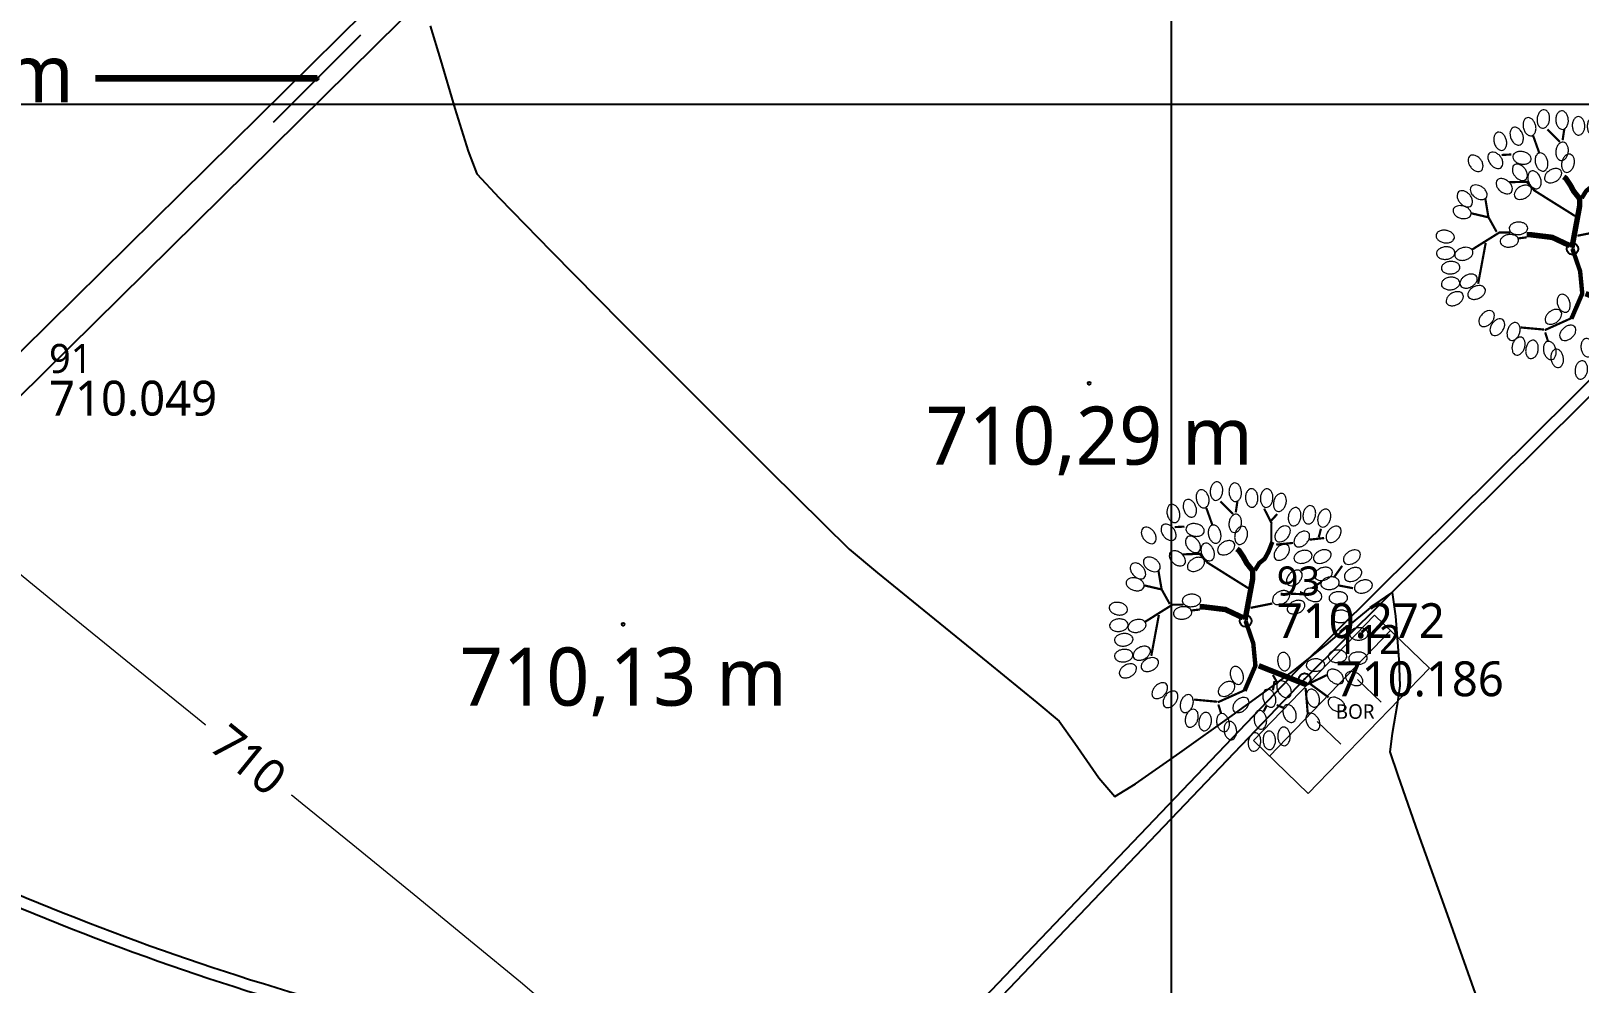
# Model space of a CAD drawing. Header units: metres. Extents: x 429510 to 429857, y 4467140 to 4467333.
# Drawn here: x 429618.23 to 429634.21, y 4467200.93 to 4467210.76 of the extents above; entities that cross this region are included whole.
import ezdxf

# ---------------------------------------------------------------- set-up
doc = ezdxf.new("R2010")
doc.units = ezdxf.units.M
doc.header["$LTSCALE"] = 4
doc.header["$PDMODE"] = 32
doc.header["$PDSIZE"] = 0.12
for name, color, linetype in [('C-ETIQ', 7, 'Continuous'), ('C-MARC', 7, 'Continuous'), ('C-PUNTOS', 7, 'Continuous'), ('C-SUPE-ETIQ_Curvas', 42, 'Continuous'), ('C-SUPE-ETIQ_Puntos', 92, 'Continuous'), ('Cuadricula Coordenadas', 5, 'Continuous')]:
    doc.layers.add(name, color=color, linetype=linetype)
doc.layers.add('C-SUPE_CurvasMaestras', color=7, linetype='Continuous', lineweight=18, true_color=0x574100)
doc.layers.add('TRIAL-MURO HORMIGÓN', color=252, linetype='Continuous', lineweight=13, true_color=0x696969)
doc.layers.add('C-SUPE_CurvasNivel', color=7, linetype='Continuous', true_color=0xb38600)
doc.layers.add('TB-ARBOL', color=7, linetype='Continuous', true_color=0x03a003)
doc.layers.add('TB-32BANCO-MADERA-P', color=254, linetype='Continuous', lineweight=0)
doc.layers.add('TRIAL-ACERA', color=125, linetype='Continuous', lineweight=9)
doc.styles.add('ARIAL', font='sansso__.ttf')
doc.styles.get("Standard").update_dxf_attribs({"font": 'segoeuil.ttf'})
doc.styles.add('Trial_standard', font='segoeuisl.ttf')
doc.dimstyles.new('Trial _Superficie', dxfattribs={"dimtxt": 3, "dimasz": 2, "dimexe": 1.25, "dimexo": 2, "dimgap": 1, "dimtad": 0, "dimzin": 1, "dimtxsty": 'ARIAL', "dimblk": 'OBLIQUE', "dimcen": 2.5, "dimsd1": 1, "dimsd2": 1, "dimaunit": 2, "dimadec": 4, "dimazin": 0, "dimtfac": 1, "dimtix": 1, "dimtmove": 1, "dimatfit": 2, "dimldrblk": 'OBLIQUE', "dimfxl": 1, "dimarcsym": 0})

# ---------------------------------------------------------------- blocks, each defined once
blk = doc.blocks.new('*U23')
for p, q in [((-1.709, -0.436), (0.375, 1.723)), ((-0.192, 0.881), (0.213, 0.49)), ((-0.886, 0.162), (-0.481, -0.229))]:
    blk.add_line(p, q)
at = {"flags": 128}
blk.add_lwpolyline([(-1.042, -1.079), (1.042, 1.079), (0.098, 1.99), (-1.986, -0.168)], close=True, dxfattribs=at)
blk = doc.blocks.new('*U24')
at = {"layer": 'TB-ARBOL', "color": 84, "lineweight": 0, "true_color": 0x369720}
for points in [[(-0.674, 2.118, 0.139214), (-0.634, 2.125, 0.107097), (-0.594, 2.157, 0.080118), (-0.563, 2.209, 0.082766), (-0.551, 2.266, 0.067841), (-0.552, 2.33, 0.080118), (-0.57, 2.381, 0.107097), (-0.603, 2.421, 0.139214), (-0.64, 2.436, 0.139214), (-0.68, 2.429, 0.107097), (-0.72, 2.397, 0.080118), (-0.748, 2.35, 0.067841), (-0.763, 2.288, 0.067841), (-0.761, 2.224, 0.080118), (-0.744, 2.173, 0.107097), (-0.711, 2.133, 0.139214)], [(-0.325, 2.099, 0.139214), (-0.287, 2.112, 0.107097), (-0.252, 2.15, 0.080118), (-0.23, 2.207, 0.082766), (-0.228, 2.265, 0.067841), (-0.241, 2.328, 0.080118), (-0.266, 2.376, 0.107097), (-0.306, 2.409, 0.139214), (-0.345, 2.417, 0.139214), (-0.382, 2.404, 0.107097), (-0.417, 2.366, 0.080118), (-0.437, 2.315, 0.067841), (-0.441, 2.251, 0.067841), (-0.429, 2.189, 0.080118), (-0.403, 2.141, 0.107097), (-0.364, 2.107, 0.139214)], [(-1.057, 1.833, 0.139214), (-1.025, 1.857, 0.107097), (-1.004, 1.904, 0.080118), (-1, 1.964, 0.082766), (-1.016, 2.021, 0.067841), (-1.047, 2.077, 0.080118), (-1.086, 2.114, 0.107097), (-1.134, 2.134, 0.139214), (-1.174, 2.13, 0.139214), (-1.205, 2.106, 0.107097), (-1.227, 2.059, 0.080118), (-1.23, 2.005, 0.067841), (-1.215, 1.943, 0.067841), (-1.184, 1.887, 0.080118), (-1.145, 1.849, 0.107097), (-1.097, 1.829, 0.139214)], [(-0.855, 1.99, 0.139214), (-0.82, 2.01, 0.107097), (-0.794, 2.054, 0.080118), (-0.783, 2.113, 0.082766), (-0.791, 2.171, 0.067841), (-0.816, 2.23, 0.080118), (-0.85, 2.272, 0.107097), (-0.895, 2.298, 0.139214), (-0.935, 2.299, 0.139214), (-0.97, 2.278, 0.107097), (-0.997, 2.234, 0.080118), (-1.006, 2.181, 0.067841), (-0.999, 2.117, 0.067841), (-0.974, 2.058, 0.080118), (-0.94, 2.016, 0.107097), (-0.895, 1.991, 0.139214)], [(-0.056, 2.318, 0.139214), (-0.094, 2.306, 0.107097), (-0.13, 2.269, 0.080118), (-0.154, 2.213, 0.082766), (-0.158, 2.155, 0.067841), (-0.147, 2.092, 0.080118), (-0.123, 2.044, 0.107097), (-0.084, 2.009, 0.139214), (-0.046, 1.999, 0.139214), (-0.008, 2.012, 0.107097), (0.028, 2.049, 0.080118), (0.049, 2.099, 0.067841), (0.056, 2.162, 0.067841), (0.045, 2.225, 0.080118), (0.021, 2.274, 0.107097), (-0.017, 2.309, 0.139214)], [(0.221, 2.316, 0.139214), (0.181, 2.309, 0.107097), (0.141, 2.276, 0.080118), (0.111, 2.224, 0.082766), (0.1, 2.166, 0.067841), (0.103, 2.102, 0.080118), (0.122, 2.051, 0.107097), (0.156, 2.012, 0.139214), (0.193, 1.998, 0.139214), (0.232, 2.006, 0.107097), (0.273, 2.038, 0.080118), (0.299, 2.086, 0.067841), (0.313, 2.148, 0.067841), (0.31, 2.212, 0.080118), (0.292, 2.263, 0.107097), (0.258, 2.302, 0.139214)], [(0.478, 2.236, 0.139214), (0.438, 2.236, 0.107097), (0.392, 2.212, 0.080118), (0.353, 2.167, 0.082766), (0.331, 2.113, 0.067841), (0.322, 2.049, 0.080118), (0.33, 1.995, 0.107097), (0.356, 1.951, 0.139214), (0.389, 1.93, 0.139214), (0.429, 1.929, 0.107097), (0.475, 1.954, 0.080118), (0.511, 1.995, 0.067841), (0.536, 2.053, 0.067841), (0.546, 2.117, 0.080118), (0.538, 2.17, 0.107097), (0.512, 2.215, 0.139214)], [(-1.356, 1.74, 0.139214), (-1.322, 1.761, 0.107097), (-1.296, 1.805, 0.080118), (-1.286, 1.865, 0.082766), (-1.295, 1.922, 0.067841), (-1.321, 1.981, 0.080118), (-1.356, 2.023, 0.107097), (-1.401, 2.047, 0.139214), (-1.441, 2.048, 0.139214), (-1.475, 2.027, 0.107097), (-1.501, 1.982, 0.080118), (-1.51, 1.929, 0.067841), (-1.502, 1.865, 0.067841), (-1.476, 1.806, 0.080118), (-1.441, 1.765, 0.107097), (-1.396, 1.74, 0.139214)], [(-0.313, 1.879, 0.139214), (-0.352, 1.873, 0.107097), (-0.394, 1.843, 0.080118), (-0.426, 1.792, 0.082766), (-0.44, 1.735, 0.067841), (-0.44, 1.671, 0.080118), (-0.424, 1.619, 0.107097), (-0.392, 1.579, 0.139214), (-0.355, 1.563, 0.139214), (-0.315, 1.569, 0.107097), (-0.274, 1.599, 0.080118), (-0.245, 1.645, 0.067841), (-0.228, 1.707, 0.067841), (-0.228, 1.771, 0.080118), (-0.244, 1.823, 0.107097), (-0.276, 1.863, 0.139214)], [(0.718, 1.993, 0.139214), (0.678, 1.989, 0.107097), (0.635, 1.961, 0.080118), (0.6, 1.912, 0.082766), (0.582, 1.856, 0.067841), (0.579, 1.793, 0.080118), (0.592, 1.74, 0.107097), (0.621, 1.698, 0.139214), (0.657, 1.679, 0.139214), (0.697, 1.683, 0.107097), (0.74, 1.711, 0.080118), (0.772, 1.755, 0.067841), (0.793, 1.816, 0.067841), (0.796, 1.88, 0.080118), (0.783, 1.932, 0.107097), (0.754, 1.975, 0.139214)], [(0.971, 2.026, 0.139214), (0.931, 2.023, 0.107097), (0.888, 1.995, 0.080118), (0.852, 1.946, 0.082766), (0.835, 1.89, 0.067841), (0.832, 1.826, 0.080118), (0.845, 1.773, 0.107097), (0.874, 1.731, 0.139214), (0.91, 1.713, 0.139214), (0.95, 1.716, 0.107097), (0.993, 1.744, 0.080118), (1.025, 1.789, 0.067841), (1.045, 1.849, 0.067841), (1.049, 1.913, 0.080118), (1.036, 1.966, 0.107097), (1.007, 2.008, 0.139214)], [(1.244, 1.966, 0.139214), (1.204, 1.967, 0.107097), (1.158, 1.944, 0.080118), (1.117, 1.9, 0.082766), (1.094, 1.846, 0.067841), (1.083, 1.783, 0.080118), (1.09, 1.729, 0.107097), (1.115, 1.684, 0.139214), (1.149, 1.662, 0.139214), (1.189, 1.661, 0.107097), (1.235, 1.684, 0.080118), (1.271, 1.724, 0.067841), (1.298, 1.782, 0.067841), (1.309, 1.845, 0.080118), (1.302, 1.899, 0.107097), (1.277, 1.944, 0.139214)], [(-1.726, 1.388, 0.139214), (-1.702, 1.42, 0.107097), (-1.694, 1.471, 0.080118), (-1.706, 1.53, 0.082766), (-1.736, 1.58, 0.067841), (-1.781, 1.625, 0.080118), (-1.829, 1.651, 0.107097), (-1.88, 1.657, 0.139214), (-1.918, 1.643, 0.139214), (-1.942, 1.611, 0.107097), (-1.95, 1.56, 0.080118), (-1.939, 1.507, 0.067841), (-1.907, 1.451, 0.067841), (-1.862, 1.406, 0.080118), (-1.815, 1.38, 0.107097), (-1.763, 1.373, 0.139214)], [(-1.382, 1.443, 0.139214), (-1.359, 1.475, 0.107097), (-1.352, 1.526, 0.080118), (-1.366, 1.585, 0.082766), (-1.397, 1.634, 0.067841), (-1.444, 1.679, 0.080118), (-1.492, 1.703, 0.107097), (-1.543, 1.708, 0.139214), (-1.58, 1.693, 0.139214), (-1.604, 1.661, 0.107097), (-1.611, 1.609, 0.080118), (-1.598, 1.557, 0.067841), (-1.565, 1.502, 0.067841), (-1.519, 1.457, 0.080118), (-1.471, 1.432, 0.107097), (-1.419, 1.427, 0.139214)], [(-0.868, 1.579, 0.139214), (-0.871, 1.618, 0.107097), (-0.9, 1.662, 0.080118), (-0.948, 1.697, 0.082766), (-1.004, 1.714, 0.067841), (-1.068, 1.718, 0.080118), (-1.121, 1.705, 0.107097), (-1.163, 1.675, 0.139214), (-1.181, 1.639, 0.139214), (-1.178, 1.599, 0.107097), (-1.15, 1.556, 0.080118), (-1.106, 1.524, 0.067841), (-1.045, 1.504, 0.067841), (-0.981, 1.5, 0.080118), (-0.928, 1.513, 0.107097), (-0.886, 1.543, 0.139214)], [(-0.726, 1.692, 0.139214), (-0.761, 1.672, 0.107097), (-0.789, 1.629, 0.080118), (-0.8, 1.57, 0.082766), (-0.792, 1.512, 0.067841), (-0.769, 1.452, 0.080118), (-0.735, 1.41, 0.107097), (-0.69, 1.384, 0.139214), (-0.65, 1.382, 0.139214), (-0.616, 1.402, 0.107097), (-0.588, 1.446, 0.080118), (-0.578, 1.499, 0.067841), (-0.585, 1.563, 0.067841), (-0.608, 1.622, 0.080118), (-0.642, 1.665, 0.107097), (-0.686, 1.691, 0.139214)], [(-0.195, 1.671, 0.139214), (-0.235, 1.67, 0.107097), (-0.28, 1.644, 0.080118), (-0.317, 1.597, 0.082766), (-0.337, 1.542, 0.067841), (-0.344, 1.478, 0.080118), (-0.333, 1.425, 0.107097), (-0.306, 1.381, 0.139214), (-0.271, 1.361, 0.139214), (-0.231, 1.363, 0.107097), (-0.186, 1.389, 0.080118), (-0.152, 1.431, 0.067841), (-0.129, 1.491, 0.067841), (-0.122, 1.555, 0.080118), (-0.133, 1.608, 0.107097), (-0.16, 1.651, 0.139214)], [(0.589, 1.659, 0.139214), (0.553, 1.677, 0.107097), (0.502, 1.676, 0.080118), (0.446, 1.653, 0.082766), (0.402, 1.614, 0.067841), (0.366, 1.562, 0.080118), (0.349, 1.51, 0.107097), (0.352, 1.458, 0.139214), (0.373, 1.424, 0.139214), (0.409, 1.406, 0.107097), (0.461, 1.408, 0.080118), (0.511, 1.429, 0.067841), (0.56, 1.469, 0.067841), (0.596, 1.522, 0.080118), (0.613, 1.574, 0.107097), (0.61, 1.625, 0.139214)], [(1.456, 1.659, 0.139214), (1.419, 1.674, 0.107097), (1.368, 1.669, 0.080118), (1.314, 1.641, 0.082766), (1.274, 1.6, 0.067841), (1.241, 1.544, 0.080118), (1.229, 1.492, 0.107097), (1.236, 1.44, 0.139214), (1.259, 1.408, 0.139214), (1.296, 1.393, 0.107097), (1.348, 1.398, 0.080118), (1.396, 1.423, 0.067841), (1.442, 1.468, 0.067841), (1.474, 1.523, 0.080118), (1.487, 1.576, 0.107097), (1.48, 1.627, 0.139214)], [(-1.16, 1.484, 0.139214), (-1.184, 1.452, 0.107097), (-1.19, 1.401, 0.080118), (-1.176, 1.342, 0.082766), (-1.144, 1.293, 0.067841), (-1.098, 1.249, 0.080118), (-1.049, 1.225, 0.107097), (-0.998, 1.22, 0.139214), (-0.961, 1.235, 0.139214), (-0.938, 1.268, 0.107097), (-0.931, 1.319, 0.080118), (-0.944, 1.372, 0.067841), (-0.977, 1.427, 0.067841), (-1.024, 1.471, 0.080118), (-1.072, 1.495, 0.107097), (-1.124, 1.5, 0.139214)], [(-0.867, 1.379, 0.139214), (-0.899, 1.354, 0.107097), (-0.92, 1.307, 0.080118), (-0.923, 1.247, 0.082766), (-0.908, 1.191, 0.067841), (-0.876, 1.135, 0.080118), (-0.837, 1.098, 0.107097), (-0.789, 1.078, 0.139214), (-0.749, 1.082, 0.139214), (-0.717, 1.107, 0.107097), (-0.696, 1.154, 0.080118), (-0.693, 1.208, 0.067841), (-0.709, 1.27, 0.067841), (-0.74, 1.326, 0.080118), (-0.78, 1.363, 0.107097), (-0.827, 1.383, 0.139214)], [(-0.351, 1.383, 0.139214), (-0.38, 1.41, 0.107097), (-0.43, 1.425, 0.080118), (-0.49, 1.419, 0.082766), (-0.543, 1.395, 0.067841), (-0.594, 1.355, 0.080118), (-0.625, 1.311, 0.107097), (-0.637, 1.261, 0.139214), (-0.627, 1.222, 0.139214), (-0.598, 1.194, 0.107097), (-0.548, 1.18, 0.080118), (-0.494, 1.185, 0.067841), (-0.435, 1.21, 0.067841), (-0.385, 1.249, 0.080118), (-0.354, 1.294, 0.107097), (-0.341, 1.344, 0.139214)], [(0.573, 1.343, 0.139214), (0.537, 1.361, 0.107097), (0.485, 1.359, 0.080118), (0.43, 1.336, 0.082766), (0.387, 1.297, 0.067841), (0.351, 1.244, 0.080118), (0.334, 1.192, 0.107097), (0.338, 1.14, 0.139214), (0.359, 1.107, 0.139214), (0.395, 1.089, 0.107097), (0.447, 1.091, 0.080118), (0.497, 1.112, 0.067841), (0.546, 1.153, 0.067841), (0.582, 1.206, 0.080118), (0.598, 1.258, 0.107097), (0.594, 1.31, 0.139214)], [(0.923, 1.565, 0.139214), (0.888, 1.584, 0.107097), (0.837, 1.586, 0.080118), (0.78, 1.565, 0.082766), (0.735, 1.529, 0.067841), (0.696, 1.478, 0.080118), (0.677, 1.427, 0.107097), (0.677, 1.375, 0.139214), (0.697, 1.34, 0.139214), (0.731, 1.321, 0.107097), (0.783, 1.319, 0.080118), (0.834, 1.338, 0.067841), (0.885, 1.377, 0.067841), (0.924, 1.427, 0.080118), (0.943, 1.478, 0.107097), (0.943, 1.53, 0.139214)], [(-1.636, 0.928, 0.139214), (-1.624, 0.966, 0.107097), (-1.633, 1.017, 0.080118), (-1.665, 1.068, 0.082766), (-1.709, 1.106, 0.067841), (-1.767, 1.134, 0.080118), (-1.821, 1.142, 0.107097), (-1.871, 1.131, 0.139214), (-1.902, 1.106, 0.139214), (-1.914, 1.067, 0.107097), (-1.905, 1.017, 0.080118), (-1.876, 0.97, 0.067841), (-1.828, 0.928, 0.067841), (-1.771, 0.9, 0.080118), (-1.717, 0.891, 0.107097), (-1.667, 0.902, 0.139214)], [(-1.207, 1.019, 0.139214), (-1.191, 1.055, 0.107097), (-1.195, 1.107, 0.080118), (-1.221, 1.161, 0.082766), (-1.261, 1.203, 0.067841), (-1.315, 1.237, 0.080118), (-1.368, 1.251, 0.107097), (-1.419, 1.246, 0.139214), (-1.452, 1.223, 0.139214), (-1.468, 1.187, 0.107097), (-1.465, 1.135, 0.080118), (-1.441, 1.086, 0.067841), (-1.398, 1.039, 0.067841), (-1.344, 1.005, 0.080118), (-1.292, 0.991, 0.107097), (-1.24, 0.996, 0.139214)], [(-0.87, 1.096, 0.139214), (-0.899, 1.124, 0.107097), (-0.948, 1.138, 0.080118), (-1.009, 1.133, 0.082766), (-1.062, 1.109, 0.067841), (-1.113, 1.07, 0.080118), (-1.144, 1.026, 0.107097), (-1.157, 0.976, 0.139214), (-1.147, 0.937, 0.139214), (-1.118, 0.909, 0.107097), (-1.069, 0.895, 0.080118), (-1.015, 0.9, 0.067841), (-0.955, 0.924, 0.067841), (-0.905, 0.963, 0.080118), (-0.873, 1.007, 0.107097), (-0.861, 1.057, 0.139214)], [(0.986, 1.188, 0.139214), (0.965, 1.222, 0.107097), (0.921, 1.249, 0.080118), (0.862, 1.259, 0.082766), (0.804, 1.249, 0.067841), (0.745, 1.224, 0.080118), (0.704, 1.189, 0.107097), (0.679, 1.144, 0.139214), (0.678, 1.104, 0.139214), (0.699, 1.07, 0.107097), (0.743, 1.043, 0.080118), (0.797, 1.035, 0.067841), (0.861, 1.043, 0.067841), (0.919, 1.068, 0.080118), (0.961, 1.103, 0.107097), (0.986, 1.148, 0.139214)], [(1.309, 1.215, 0.139214), (1.284, 1.246, 0.107097), (1.236, 1.266, 0.080118), (1.176, 1.267, 0.082766), (1.12, 1.25, 0.067841), (1.066, 1.216, 0.080118), (1.029, 1.176, 0.107097), (1.012, 1.127, 0.139214), (1.017, 1.088, 0.139214), (1.042, 1.057, 0.107097), (1.09, 1.037, 0.080118), (1.144, 1.036, 0.067841), (1.206, 1.053, 0.067841), (1.261, 1.087, 0.080118), (1.297, 1.127, 0.107097), (1.315, 1.176, 0.139214)], [(1.807, 1.227, 0.139214), (1.777, 1.254, 0.107097), (1.727, 1.266, 0.080118), (1.667, 1.257, 0.082766), (1.615, 1.231, 0.067841), (1.566, 1.19, 0.080118), (1.537, 1.144, 0.107097), (1.527, 1.093, 0.139214), (1.538, 1.055, 0.139214), (1.568, 1.028, 0.107097), (1.619, 1.016, 0.080118), (1.672, 1.024, 0.067841), (1.731, 1.051, 0.067841), (1.779, 1.092, 0.080118), (1.809, 1.138, 0.107097), (1.819, 1.189, 0.139214)], [(-1.901, 0.786, 0.139214), (-1.879, 0.819, 0.107097), (-1.876, 0.871, 0.080118), (-1.894, 0.928, 0.082766), (-1.928, 0.976, 0.067841), (-1.977, 1.017, 0.080118), (-2.026, 1.039, 0.107097), (-2.078, 1.04, 0.139214), (-2.114, 1.023, 0.139214), (-2.135, 0.989, 0.107097), (-2.139, 0.938, 0.080118), (-2.123, 0.886, 0.067841), (-2.087, 0.833, 0.067841), (-2.038, 0.791, 0.080118), (-1.988, 0.77, 0.107097), (-1.937, 0.768, 0.139214)], [(0.761, 0.915, 0.107097), (0.71, 0.916, 0.080118), (0.653, 0.896, 0.082766), (0.608, 0.859, 0.067841), (0.569, 0.808, 0.080118), (0.55, 0.757, 0.107097), (0.551, 0.706, 0.139214), (0.57, 0.671, 0.139214), (0.605, 0.651, 0.107097), (0.657, 0.65, 0.080118), (0.708, 0.669, 0.067841), (0.759, 0.707, 0.067841), (0.797, 0.758, 0.080118), (0.816, 0.809, 0.107097), (0.816, 0.861, 0.139214), (0.796, 0.896, 0.139214)], [(1.205, 0.967, 0.082766), (1.148, 0.955, 0.067841), (1.09, 0.926, 0.080118), (1.05, 0.889, 0.107097), (1.028, 0.842, 0.139214), (1.03, 0.803, 0.139214), (1.053, 0.769, 0.107097), (1.098, 0.746, 0.080118), (1.152, 0.74, 0.067841), (1.215, 0.752, 0.067841), (1.273, 0.78, 0.080118), (1.312, 0.817, 0.107097), (1.335, 0.864, 0.139214), (1.333, 0.904, 0.139214), (1.31, 0.937, 0.107097), (1.264, 0.961, 0.080118)], [(1.199, 0.601, 0.080118), (1.251, 0.586, 0.067841), (1.315, 0.587, 0.067841), (1.376, 0.605, 0.080118), (1.422, 0.635, 0.107097), (1.451, 0.677, 0.139214), (1.456, 0.717, 0.139214), (1.44, 0.753, 0.107097), (1.399, 0.784, 0.080118), (1.341, 0.801, 0.082766), (1.283, 0.798, 0.067841), (1.221, 0.78, 0.080118), (1.176, 0.75, 0.107097), (1.146, 0.708, 0.139214), (1.141, 0.668, 0.139214), (1.158, 0.632, 0.107097)], [(1.628, 0.724, 0.080118), (1.682, 0.726, 0.067841), (1.743, 0.748, 0.067841), (1.795, 0.785, 0.080118), (1.828, 0.828, 0.107097), (1.843, 0.877, 0.139214), (1.835, 0.916, 0.139214), (1.808, 0.945, 0.107097), (1.759, 0.962, 0.080118), (1.699, 0.959, 0.082766), (1.644, 0.938, 0.067841), (1.592, 0.901, 0.080118), (1.558, 0.858, 0.107097), (1.544, 0.809, 0.139214), (1.552, 0.77, 0.139214), (1.579, 0.74, 0.107097)], [(-1.902, 0.631, 0.139214), (-1.901, 0.671, 0.107097), (-1.926, 0.716, 0.080118), (-1.971, 0.756, 0.082766), (-2.025, 0.778, 0.067841), (-2.089, 0.787, 0.080118), (-2.142, 0.779, 0.107097), (-2.187, 0.753, 0.139214), (-2.208, 0.719, 0.139214), (-2.208, 0.679, 0.107097), (-2.184, 0.633, 0.080118), (-2.143, 0.598, 0.067841), (-2.084, 0.572, 0.067841), (-2.021, 0.563, 0.080118), (-1.967, 0.571, 0.107097), (-1.923, 0.597, 0.139214)], [(0.566, 0.551, 0.107097), (0.517, 0.566, 0.080118), (0.456, 0.562, 0.082766), (0.403, 0.539, 0.067841), (0.351, 0.501, 0.080118), (0.319, 0.457, 0.107097), (0.306, 0.407, 0.139214), (0.315, 0.368, 0.139214), (0.343, 0.34, 0.107097), (0.392, 0.325, 0.080118), (0.446, 0.329, 0.067841), (0.506, 0.352, 0.067841), (0.557, 0.39, 0.080118), (0.59, 0.434, 0.107097), (0.603, 0.483, 0.139214), (0.594, 0.522, 0.139214)], [(1.151, 0.432, 0.139214), (1.155, 0.472, 0.107097), (1.136, 0.519, 0.080118), (1.095, 0.563, 0.082766), (1.043, 0.591, 0.067841), (0.981, 0.607, 0.080118), (0.927, 0.605, 0.107097), (0.88, 0.584, 0.139214), (0.855, 0.552, 0.139214), (0.851, 0.512, 0.107097), (0.87, 0.464, 0.080118), (0.907, 0.425, 0.067841), (0.963, 0.393, 0.067841), (1.025, 0.377, 0.080118), (1.079, 0.379, 0.107097), (1.126, 0.4, 0.139214)], [(1.38, 0.339, 0.067841), (1.443, 0.333, 0.067841), (1.507, 0.343, 0.080118), (1.555, 0.368, 0.107097), (1.59, 0.406, 0.139214), (1.599, 0.445, 0.139214), (1.587, 0.483, 0.107097), (1.55, 0.519, 0.080118), (1.495, 0.542, 0.082766), (1.436, 0.546, 0.067841), (1.373, 0.536, 0.080118), (1.325, 0.511, 0.107097), (1.29, 0.473, 0.139214), (1.28, 0.434, 0.139214), (1.293, 0.396, 0.107097), (1.33, 0.36, 0.080118)], [(2.022, 0.686, 0.139214), (1.999, 0.719, 0.107097), (1.953, 0.743, 0.080118), (1.893, 0.75, 0.082766), (1.836, 0.737, 0.067841), (1.779, 0.709, 0.080118), (1.739, 0.672, 0.107097), (1.717, 0.625, 0.139214), (1.719, 0.585, 0.139214), (1.742, 0.552, 0.107097), (1.787, 0.528, 0.080118), (1.841, 0.522, 0.067841), (1.904, 0.534, 0.067841), (1.962, 0.563, 0.080118), (2.001, 0.6, 0.107097), (2.023, 0.646, 0.139214)], [(-2.188, 0.227, 0.139214), (-2.192, 0.267, 0.107097), (-2.221, 0.31, 0.080118), (-2.27, 0.344, 0.082766), (-2.326, 0.361, 0.067841), (-2.39, 0.363, 0.080118), (-2.443, 0.35, 0.107097), (-2.485, 0.32, 0.139214), (-2.502, 0.284, 0.139214), (-2.498, 0.244, 0.107097), (-2.47, 0.201, 0.080118), (-2.425, 0.17, 0.067841), (-2.365, 0.15, 0.067841), (-2.301, 0.147, 0.080118), (-2.248, 0.161, 0.107097), (-2.206, 0.191, 0.139214)], [(-1.398, 0.163, 0.139214), (-1.383, 0.126, 0.107097), (-1.343, 0.093, 0.080118), (-1.285, 0.075, 0.082766), (-1.227, 0.076, 0.067841), (-1.165, 0.092, 0.080118), (-1.119, 0.121, 0.107097), (-1.088, 0.162, 0.139214), (-1.082, 0.201, 0.139214), (-1.097, 0.238, 0.107097), (-1.137, 0.271, 0.080118), (-1.189, 0.287, 0.067841), (-1.253, 0.288, 0.067841), (-1.315, 0.272, 0.080118), (-1.361, 0.243, 0.107097), (-1.392, 0.202, 0.139214)], [(-1.245, 0.391, 0.139214), (-1.233, 0.353, 0.107097), (-1.196, 0.317, 0.080118), (-1.14, 0.294, 0.082766), (-1.082, 0.29, 0.067841), (-1.019, 0.301, 0.080118), (-0.97, 0.325, 0.107097), (-0.936, 0.363, 0.139214), (-0.926, 0.402, 0.139214), (-0.938, 0.44, 0.107097), (-0.975, 0.476, 0.080118), (-1.026, 0.497, 0.067841), (-1.089, 0.504, 0.067841), (-1.152, 0.493, 0.080118), (-1.201, 0.469, 0.107097), (-1.235, 0.43, 0.139214)], [(0.86, 0.345, 0.139214), (0.834, 0.376, 0.107097), (0.787, 0.396, 0.080118), (0.726, 0.397, 0.082766), (0.671, 0.379, 0.067841), (0.616, 0.346, 0.080118), (0.58, 0.305, 0.107097), (0.562, 0.257, 0.139214), (0.567, 0.217, 0.139214), (0.593, 0.186, 0.107097), (0.64, 0.167, 0.080118), (0.695, 0.166, 0.067841), (0.756, 0.183, 0.067841), (0.811, 0.216, 0.080118), (0.847, 0.257, 0.107097), (0.865, 0.305, 0.139214)], [(-2.496, -0.042, 0.139214), (-2.482, -0.079, 0.107097), (-2.443, -0.114, 0.080118), (-2.386, -0.134, 0.082766), (-2.328, -0.136, 0.067841), (-2.265, -0.122, 0.080118), (-2.218, -0.095, 0.107097), (-2.185, -0.055, 0.139214), (-2.178, -0.016, 0.139214), (-2.192, 0.021, 0.107097), (-2.23, 0.055, 0.080118), (-2.281, 0.074, 0.067841), (-2.345, 0.078, 0.067841), (-2.408, 0.064, 0.080118), (-2.455, 0.037, 0.107097), (-2.488, -0.003, 0.139214)], [(-2.178, -0.084, 0.139214), (-2.157, -0.118, 0.107097), (-2.113, -0.144, 0.080118), (-2.053, -0.154, 0.082766), (-1.996, -0.145, 0.067841), (-1.937, -0.12, 0.080118), (-1.895, -0.085, 0.107097), (-1.871, -0.04, 0.139214), (-1.87, 0, 0.139214), (-1.891, 0.035, 0.107097), (-1.935, 0.061, 0.080118), (-1.989, 0.07, 0.067841), (-2.052, 0.061, 0.067841), (-2.111, 0.036, 0.080118), (-2.153, 0.001, 0.107097), (-2.177, -0.044, 0.139214)], [(1.642, 0.127, 0.139214), (1.629, 0.165, 0.107097), (1.592, 0.201, 0.080118), (1.537, 0.224, 0.082766), (1.479, 0.229, 0.067841), (1.415, 0.218, 0.080118), (1.367, 0.194, 0.107097), (1.332, 0.155, 0.139214), (1.323, 0.116, 0.139214), (1.335, 0.078, 0.107097), (1.372, 0.042, 0.080118), (1.422, 0.021, 0.067841), (1.486, 0.015, 0.067841), (1.549, 0.026, 0.080118), (1.597, 0.05, 0.107097), (1.632, 0.088, 0.139214)], [(-2.411, -0.293, 0.139214), (-2.397, -0.33, 0.107097), (-2.359, -0.364, 0.080118), (-2.302, -0.385, 0.082766), (-2.244, -0.387, 0.067841), (-2.181, -0.373, 0.080118), (-2.134, -0.346, 0.107097), (-2.101, -0.306, 0.139214), (-2.093, -0.267, 0.139214), (-2.107, -0.23, 0.107097), (-2.146, -0.195, 0.080118), (-2.197, -0.177, 0.067841), (-2.261, -0.173, 0.067841), (-2.323, -0.187, 0.080118), (-2.371, -0.214, 0.107097), (-2.403, -0.254, 0.139214)], [(1.951, -0.174, 0.139214), (1.939, -0.136, 0.107097), (1.902, -0.1, 0.080118), (1.846, -0.077, 0.082766), (1.788, -0.073, 0.067841), (1.725, -0.083, 0.080118), (1.676, -0.108, 0.107097), (1.642, -0.146, 0.139214), (1.632, -0.185, 0.139214), (1.644, -0.223, 0.107097), (1.681, -0.259, 0.080118), (1.732, -0.28, 0.067841), (1.795, -0.286, 0.067841), (1.858, -0.276, 0.080118), (1.907, -0.251, 0.107097), (1.941, -0.213, 0.139214)], [(-2.411, -0.57, 0.139214), (-2.396, -0.607, 0.107097), (-2.356, -0.64, 0.080118), (-2.299, -0.659, 0.082766), (-2.24, -0.659, 0.067841), (-2.178, -0.643, 0.080118), (-2.132, -0.615, 0.107097), (-2.1, -0.574, 0.139214), (-2.094, -0.535, 0.139214), (-2.109, -0.498, 0.107097), (-2.148, -0.465, 0.080118), (-2.2, -0.448, 0.067841), (-2.264, -0.446, 0.067841), (-2.326, -0.461, 0.080118), (-2.372, -0.489, 0.107097), (-2.404, -0.53, 0.139214)], [(-2.083, -0.586, 0.139214), (-2.055, -0.615, 0.107097), (-2.006, -0.631, 0.080118), (-1.946, -0.627, 0.082766), (-1.892, -0.605, 0.067841), (-1.84, -0.567, 0.080118), (-1.807, -0.524, 0.107097), (-1.793, -0.474, 0.139214), (-1.802, -0.435, 0.139214), (-1.83, -0.407, 0.107097), (-1.879, -0.391, 0.080118), (-1.933, -0.394, 0.067841), (-1.993, -0.417, 0.067841), (-2.045, -0.454, 0.080118), (-2.077, -0.498, 0.107097), (-2.091, -0.547, 0.139214)], [(0.478, -0.496, 0.139214), (0.442, -0.513, 0.107097), (0.411, -0.555, 0.080118), (0.396, -0.613, 0.082766), (0.399, -0.671, 0.067841), (0.418, -0.732, 0.080118), (0.449, -0.777, 0.107097), (0.491, -0.806, 0.139214), (0.531, -0.811, 0.139214), (0.567, -0.794, 0.107097), (0.598, -0.752, 0.080118), (0.612, -0.7, 0.067841), (0.61, -0.636, 0.067841), (0.591, -0.575, 0.080118), (0.561, -0.53, 0.107097), (0.518, -0.501, 0.139214)], [(1.585, -0.559, 0.139214), (1.573, -0.521, 0.107097), (1.536, -0.485, 0.080118), (1.481, -0.461, 0.082766), (1.422, -0.457, 0.067841), (1.359, -0.468, 0.080118), (1.311, -0.492, 0.107097), (1.276, -0.531, 0.139214), (1.266, -0.569, 0.139214), (1.279, -0.608, 0.107097), (1.316, -0.644, 0.080118), (1.366, -0.665, 0.067841), (1.429, -0.671, 0.067841), (1.493, -0.66, 0.080118), (1.541, -0.636, 0.107097), (1.576, -0.598, 0.139214)], [(1.937, -0.593, 0.139214), (1.925, -0.555, 0.107097), (1.888, -0.519, 0.080118), (1.832, -0.495, 0.082766), (1.774, -0.491, 0.067841), (1.711, -0.502, 0.080118), (1.662, -0.526, 0.107097), (1.628, -0.565, 0.139214), (1.618, -0.603, 0.139214), (1.63, -0.642, 0.107097), (1.667, -0.678, 0.080118), (1.717, -0.699, 0.067841), (1.781, -0.705, 0.067841), (1.844, -0.694, 0.080118), (1.893, -0.67, 0.107097), (1.927, -0.632, 0.139214)], [(-2.32, -0.891, 0.139214), (-2.292, -0.92, 0.107097), (-2.242, -0.935, 0.080118), (-2.182, -0.93, 0.082766), (-2.129, -0.908, 0.067841), (-2.077, -0.869, 0.080118), (-2.045, -0.826, 0.107097), (-2.032, -0.776, 0.139214), (-2.041, -0.737, 0.139214), (-2.069, -0.709, 0.107097), (-2.118, -0.693, 0.080118), (-2.172, -0.697, 0.067841), (-2.232, -0.72, 0.067841), (-2.283, -0.759, 0.080118), (-2.316, -0.803, 0.107097), (-2.329, -0.852, 0.139214)], [(-1.948, -0.776, 0.139214), (-1.921, -0.806, 0.107097), (-1.873, -0.824, 0.080118), (-1.812, -0.822, 0.082766), (-1.758, -0.802, 0.067841), (-1.704, -0.767, 0.080118), (-1.67, -0.725, 0.107097), (-1.654, -0.676, 0.139214), (-1.661, -0.636, 0.139214), (-1.688, -0.607, 0.107097), (-1.736, -0.589, 0.080118), (-1.79, -0.59, 0.067841), (-1.851, -0.61, 0.067841), (-1.904, -0.646, 0.080118), (-1.939, -0.688, 0.107097), (-1.955, -0.737, 0.139214)], [(-0.355, -0.74, 0.139214), (-0.389, -0.762, 0.107097), (-0.413, -0.808, 0.080118), (-0.42, -0.868, 0.082766), (-0.408, -0.925, 0.067841), (-0.38, -0.983, 0.080118), (-0.343, -1.023, 0.107097), (-0.297, -1.045, 0.139214), (-0.257, -1.044, 0.139214), (-0.224, -1.021, 0.107097), (-0.199, -0.976, 0.080118), (-0.193, -0.922, 0.067841), (-0.204, -0.859, 0.067841), (-0.232, -0.801, 0.080118), (-0.269, -0.761, 0.107097), (-0.315, -0.739, 0.139214)], [(1.206, -0.71, 0.139214), (1.194, -0.672, 0.107097), (1.157, -0.636, 0.080118), (1.101, -0.613, 0.082766), (1.043, -0.608, 0.067841), (0.98, -0.619, 0.080118), (0.931, -0.643, 0.107097), (0.897, -0.682, 0.139214), (0.887, -0.721, 0.139214), (0.899, -0.759, 0.107097), (0.936, -0.795, 0.080118), (0.986, -0.816, 0.067841), (1.05, -0.822, 0.067841), (1.113, -0.811, 0.080118), (1.162, -0.787, 0.107097), (1.196, -0.749, 0.139214)], [(1.517, -1.009, 0.139214), (1.531, -0.971, 0.107097), (1.525, -0.92, 0.080118), (1.496, -0.867, 0.082766), (1.453, -0.828, 0.067841), (1.397, -0.797, 0.080118), (1.343, -0.786, 0.107097), (1.293, -0.795, 0.139214), (1.261, -0.819, 0.139214), (1.247, -0.856, 0.107097), (1.253, -0.908, 0.080118), (1.28, -0.955, 0.067841), (1.325, -1, 0.067841), (1.381, -1.031, 0.080118), (1.435, -1.042, 0.107097), (1.486, -1.033, 0.139214)], [(-1.742, -1.271, 0.139214), (-1.707, -1.29, 0.107097), (-1.655, -1.289, 0.080118), (-1.599, -1.267, 0.082766), (-1.555, -1.229, 0.067841), (-1.517, -1.177, 0.080118), (-1.5, -1.126, 0.107097), (-1.502, -1.074, 0.139214), (-1.523, -1.04, 0.139214), (-1.558, -1.021, 0.107097), (-1.61, -1.021, 0.080118), (-1.66, -1.042, 0.067841), (-1.71, -1.082, 0.067841), (-1.747, -1.134, 0.080118), (-1.765, -1.185, 0.107097), (-1.763, -1.237, 0.139214)], [(-0.355, -1.031, 0.139214), (-0.387, -1.007, 0.107097), (-0.438, -0.998, 0.080118), (-0.497, -1.01, 0.082766), (-0.547, -1.04, 0.067841), (-0.593, -1.085, 0.080118), (-0.619, -1.132, 0.107097), (-0.626, -1.183, 0.139214), (-0.612, -1.221, 0.139214), (-0.58, -1.245, 0.107097), (-0.53, -1.254, 0.080118), (-0.476, -1.243, 0.067841), (-0.42, -1.212, 0.067841), (-0.374, -1.167, 0.080118), (-0.348, -1.12, 0.107097), (-0.341, -1.069, 0.139214)], [(0.595, -1.264, 0.139214), (0.621, -1.234, 0.107097), (0.631, -1.183, 0.080118), (0.621, -1.124, 0.082766), (0.594, -1.072, 0.067841), (0.551, -1.025, 0.080118), (0.504, -0.997, 0.107097), (0.453, -0.988, 0.139214), (0.415, -1.001, 0.139214), (0.39, -1.031, 0.107097), (0.379, -1.082, 0.080118), (0.388, -1.135, 0.067841), (0.417, -1.193, 0.067841), (0.46, -1.24, 0.080118), (0.506, -1.268, 0.107097), (0.557, -1.277, 0.139214)], [(1.851, -1.024, 0.139214), (1.86, -0.985, 0.107097), (1.846, -0.935, 0.080118), (1.811, -0.886, 0.082766), (1.763, -0.853, 0.067841), (1.703, -0.83, 0.080118), (1.649, -0.826, 0.107097), (1.6, -0.841, 0.139214), (1.571, -0.87, 0.139214), (1.562, -0.909, 0.107097), (1.576, -0.959, 0.080118), (1.608, -1.002, 0.067841), (1.659, -1.04, 0.067841), (1.719, -1.064, 0.080118), (1.773, -1.067, 0.107097), (1.823, -1.052, 0.139214)], [(-1.541, -1.433, 0.139214), (-1.503, -1.447, 0.107097), (-1.452, -1.44, 0.080118), (-1.4, -1.41, 0.082766), (-1.361, -1.366, 0.067841), (-1.331, -1.31, 0.080118), (-1.321, -1.256, 0.107097), (-1.33, -1.206, 0.139214), (-1.355, -1.174, 0.139214), (-1.393, -1.161, 0.107097), (-1.444, -1.168, 0.080118), (-1.491, -1.195, 0.067841), (-1.535, -1.242, 0.067841), (-1.565, -1.298, 0.080118), (-1.575, -1.351, 0.107097), (-1.566, -1.402, 0.139214)], [(-1.22, -1.529, 0.139214), (-1.18, -1.531, 0.107097), (-1.133, -1.509, 0.080118), (-1.092, -1.465, 0.082766), (-1.067, -1.412, 0.067841), (-1.055, -1.349, 0.080118), (-1.061, -1.295, 0.107097), (-1.084, -1.25, 0.139214), (-1.117, -1.227, 0.139214), (-1.157, -1.225, 0.107097), (-1.204, -1.247, 0.080118), (-1.241, -1.286, 0.067841), (-1.27, -1.343, 0.067841), (-1.282, -1.406, 0.080118), (-1.277, -1.46, 0.107097), (-1.253, -1.506, 0.139214)], [(-0.115, -1.298, 0.139214), (-0.148, -1.276, 0.107097), (-0.2, -1.271, 0.080118), (-0.258, -1.287, 0.082766), (-0.306, -1.32, 0.067841), (-0.349, -1.368, 0.080118), (-0.372, -1.417, 0.107097), (-0.375, -1.468, 0.139214), (-0.358, -1.505, 0.139214), (-0.325, -1.527, 0.107097), (-0.274, -1.532, 0.080118), (-0.221, -1.518, 0.067841), (-0.167, -1.483, 0.067841), (-0.125, -1.435, 0.080118), (-0.102, -1.386, 0.107097), (-0.098, -1.335, 0.139214)], [(0.3, -1.436, 0.139214), (0.333, -1.414, 0.107097), (0.358, -1.369, 0.080118), (0.365, -1.309, 0.082766), (0.354, -1.252, 0.067841), (0.326, -1.194, 0.080118), (0.29, -1.154, 0.107097), (0.244, -1.131, 0.139214), (0.204, -1.132, 0.139214), (0.17, -1.154, 0.107097), (0.146, -1.199, 0.080118), (0.139, -1.253, 0.067841), (0.15, -1.316, 0.067841), (0.177, -1.374, 0.080118), (0.214, -1.415, 0.107097), (0.26, -1.437, 0.139214)], [(1.055, -1.433, 0.139214), (1.087, -1.41, 0.107097), (1.111, -1.364, 0.080118), (1.116, -1.304, 0.082766), (1.103, -1.247, 0.067841), (1.073, -1.19, 0.080118), (1.036, -1.151, 0.107097), (0.989, -1.13, 0.139214), (0.949, -1.132, 0.139214), (0.916, -1.155, 0.107097), (0.893, -1.202, 0.080118), (0.888, -1.256, 0.067841), (0.901, -1.318, 0.067841), (0.93, -1.375, 0.080118), (0.968, -1.414, 0.107097), (1.015, -1.436, 0.139214)], [(1.541, -1.481, 0.139214), (1.553, -1.443, 0.107097), (1.544, -1.392, 0.080118), (1.512, -1.341, 0.082766), (1.467, -1.304, 0.067841), (1.41, -1.276, 0.080118), (1.356, -1.267, 0.107097), (1.306, -1.278, 0.139214), (1.275, -1.304, 0.139214), (1.263, -1.342, 0.107097), (1.272, -1.393, 0.080118), (1.301, -1.439, 0.067841), (1.349, -1.482, 0.067841), (1.406, -1.51, 0.080118), (1.46, -1.518, 0.107097), (1.51, -1.507, 0.139214)], [(-1.133, -1.781, 0.139214), (-1.093, -1.782, 0.107097), (-1.047, -1.76, 0.080118), (-1.006, -1.716, 0.082766), (-0.981, -1.663, 0.067841), (-0.97, -1.6, 0.080118), (-0.976, -1.546, 0.107097), (-1, -1.5, 0.139214), (-1.033, -1.478, 0.139214), (-1.073, -1.476, 0.107097), (-1.12, -1.498, 0.080118), (-1.157, -1.538, 0.067841), (-1.185, -1.596, 0.067841), (-1.196, -1.659, 0.080118), (-1.19, -1.713, 0.107097), (-1.166, -1.758, 0.139214)], [(-0.881, -1.843, 0.139214), (-0.841, -1.839, 0.107097), (-0.798, -1.811, 0.080118), (-0.763, -1.761, 0.082766), (-0.747, -1.706, 0.067841), (-0.744, -1.642, 0.080118), (-0.757, -1.589, 0.107097), (-0.787, -1.547, 0.139214), (-0.823, -1.529, 0.139214), (-0.862, -1.533, 0.107097), (-0.906, -1.561, 0.080118), (-0.937, -1.606, 0.067841), (-0.957, -1.666, 0.067841), (-0.96, -1.73, 0.080118), (-0.947, -1.783, 0.107097), (-0.917, -1.825, 0.139214)], [(-0.508, -1.86, 0.139214), (-0.473, -1.84, 0.107097), (-0.446, -1.796, 0.080118), (-0.434, -1.737, 0.082766), (-0.442, -1.679, 0.067841), (-0.465, -1.62, 0.080118), (-0.499, -1.577, 0.107097), (-0.544, -1.551, 0.139214), (-0.584, -1.55, 0.139214), (-0.619, -1.569, 0.107097), (-0.646, -1.613, 0.080118), (-0.656, -1.666, 0.067841), (-0.65, -1.73, 0.067841), (-0.626, -1.79, 0.080118), (-0.592, -1.832, 0.107097), (-0.548, -1.858, 0.139214)], [(0.119, -1.815, 0.139214), (0.155, -1.799, 0.107097), (0.188, -1.759, 0.080118), (0.205, -1.701, 0.082766), (0.204, -1.643, 0.067841), (0.187, -1.581, 0.080118), (0.158, -1.535, 0.107097), (0.116, -1.504, 0.139214), (0.077, -1.499, 0.139214), (0.04, -1.514, 0.107097), (0.008, -1.555, 0.080118), (-0.008, -1.607, 0.067841), (-0.008, -1.671, 0.067841), (0.009, -1.732, 0.080118), (0.038, -1.778, 0.107097), (0.079, -1.809, 0.139214)], [(0.659, -1.697, 0.139214), (0.691, -1.672, 0.107097), (0.712, -1.625, 0.080118), (0.716, -1.565, 0.082766), (0.7, -1.509, 0.067841), (0.668, -1.453, 0.080118), (0.629, -1.416, 0.107097), (0.581, -1.396, 0.139214), (0.541, -1.4, 0.139214), (0.51, -1.425, 0.107097), (0.488, -1.472, 0.080118), (0.486, -1.526, 0.067841), (0.501, -1.588, 0.067841), (0.533, -1.644, 0.080118), (0.572, -1.681, 0.107097), (0.62, -1.701, 0.139214)], [(1.082, -1.828, 0.139214), (1.11, -1.799, 0.107097), (1.124, -1.749, 0.080118), (1.118, -1.689, 0.082766), (1.094, -1.636, 0.067841), (1.055, -1.586, 0.080118), (1.01, -1.554, 0.107097), (0.96, -1.542, 0.139214), (0.921, -1.552, 0.139214), (0.894, -1.581, 0.107097), (0.88, -1.631, 0.080118), (0.885, -1.685, 0.067841), (0.909, -1.744, 0.067841), (0.949, -1.794, 0.080118), (0.993, -1.825, 0.107097), (1.043, -1.838, 0.139214)], [(-0.394, -1.998, 0.139214), (-0.358, -1.981, 0.107097), (-0.327, -1.94, 0.080118), (-0.31, -1.882, 0.082766), (-0.313, -1.824, 0.067841), (-0.331, -1.763, 0.080118), (-0.361, -1.717, 0.107097), (-0.403, -1.688, 0.139214), (-0.443, -1.683, 0.139214), (-0.479, -1.699, 0.107097), (-0.511, -1.74, 0.080118), (-0.526, -1.793, 0.067841), (-0.524, -1.857, 0.067841), (-0.506, -1.918, 0.080118), (-0.476, -1.963, 0.107097), (-0.434, -1.993, 0.139214)], [(0.256, -2.168, 0.139214), (0.294, -2.156, 0.107097), (0.33, -2.119, 0.080118), (0.353, -2.063, 0.082766), (0.358, -2.005, 0.067841), (0.347, -1.942, 0.080118), (0.323, -1.893, 0.107097), (0.284, -1.859, 0.139214), (0.245, -1.849, 0.139214), (0.207, -1.861, 0.107097), (0.171, -1.898, 0.080118), (0.15, -1.948, 0.067841), (0.144, -2.012, 0.067841), (0.155, -2.075, 0.080118), (0.179, -2.124, 0.107097), (0.217, -2.158, 0.139214)], [(0.509, -2.101, 0.139214), (0.547, -2.089, 0.107097), (0.583, -2.052, 0.080118), (0.607, -1.996, 0.082766), (0.611, -1.938, 0.067841), (0.6, -1.875, 0.080118), (0.576, -1.826, 0.107097), (0.538, -1.792, 0.139214), (0.499, -1.782, 0.139214), (0.461, -1.794, 0.107097), (0.425, -1.831, 0.080118), (0.404, -1.881, 0.067841), (0.397, -1.945, 0.067841), (0.408, -2.008, 0.080118), (0.432, -2.057, 0.107097), (0.471, -2.091, 0.139214)], [(-0.027, -2.196, 0.139214), (0.012, -2.191, 0.107097), (0.055, -2.161, 0.080118), (0.088, -2.111, 0.082766), (0.102, -2.055, 0.067841), (0.103, -1.991, 0.080118), (0.088, -1.938, 0.107097), (0.057, -1.897, 0.139214), (0.021, -1.881, 0.139214), (-0.019, -1.886, 0.107097), (-0.061, -1.916, 0.080118), (-0.091, -1.961, 0.067841), (-0.109, -2.022, 0.067841), (-0.11, -2.086, 0.080118), (-0.095, -2.139, 0.107097), (-0.064, -2.18, 0.139214)]]:
    blk.add_lwpolyline(points, format="xyb", close=True, dxfattribs=at)
at = {"layer": 'TB-ARBOL', "color": 37, "lineweight": 0, "true_color": 0x865b23}
for points, const_width in [([(-0.728, 1.696), (-0.831, 1.986)], 0.0377), ([(-0.372, 1.883), (-0.588, 2.099)], 0.0377), ([(-0.325, 1.912), (-0.296, 2.108)], 0.0377), ([(0.295, 1.714), (0.163, 1.977)], 0.0377), ([(0.286, 1.771), (0.389, 1.883)], 0.0377), ([(-1.207, 1.667), (-1.376, 1.658)], 0.0377), ([(0.286, 1.395), (0.286, 1.714)], 0.0377), ([(1.102, 1.48), (1.14, 1.63)], 0.0377), ([(0.004, 0.917), (0.079, 1.038), (0.173, 1.114), (0.239, 1.236), (0.304, 1.404)], 0.0755), ([(0.37, 1.357), (0.661, 1.386)], 0.0377), ([(0.943, 1.442), (1.196, 1.47)], 0.0377), ([(-0.109, 0.607), (-0.813, 1.048), (-0.944, 1.198), (-1.244, 1.189)], 0.0377), ([(-0.165, 0.063), (-0.033, 0.776), (-0.033, 0.907), (-0.137, 1.038), (-0.193, 1.142), (-0.268, 1.254), (-0.306, 1.283)], 0.0944), ([(-1.46, 0.335), (-1.601, 0.588), (-1.657, 0.917)], 0.0377), ([(1.365, 0.795), (1.506, 0.992)], 0.0377), ([(-1.61, 0.588), (-1.892, 0.654)], 0.0377), ([(0.605, 0.513), (0.708, 0.682)], 0.0377), ([(0.99, 0.607), (1.149, 0.719)], 0.0377), ([(1.449, 0.654), (1.693, 0.607)], 0.0377), ([(-1.226, 0.325), (-1.413, 0.325), (-1.892, 0.025)], 0.0377), ([(-0.203, 0.1), (-0.503, 0.241), (-0.888, 0.288), (-0.944, 0.288)], 0.0944), ([(-0.071, 0.269), (0.304, 0.344)], 0.0377), ([(0.605, 0.513), (0.858, 0.503)], 0.0377), ([(-1.648, 0.147), (-1.779, -0.557)], 0.0377), ([(-0.944, 0.241), (-1.103, 0.222)], 0.0377), ([(-0.156, 0.044), (-0.024, -0.341), (0.013, -0.726), (-0.174, -1.158)], 0.0755), ([(0.07, -0.726), (0.895, -1.054)], 0.0944), ([(0.314, -0.886), (0.389, -1.017)], 0.0377), ([(0.342, -0.989), (0.314, -1.148)], 0.0377), ([(0.895, -1.054), (1.243, -0.886)], 0.0377), ([(0.952, -1.036), (1.271, -1.27)], 0.0377), ([(-0.644, -1.345), (-1.047, -1.308)], 0.0377), ([(-0.174, -1.148), (-0.634, -1.355)], 0.0377), ([(0.877, -1.111), (0.914, -1.561)], 0.0377), ([(-0.625, -1.392), (-0.578, -1.542)], 0.0377), ([(0.201, -1.42), (0.154, -1.514)], 0.0377), ([(0.379, -1.402), (0.492, -1.448)], 0.0377)]:
    blk.add_lwpolyline(points, dxfattribs=dict(at, const_width=const_width))
blk = doc.blocks.new('_Oblique')
at = {"color": 0, "linetype": 'ByBlock', "lineweight": -2}
blk.add_line((-0.5, -0.5), (0.5, 0.5), dxfattribs=at)
blk = doc.blocks.new('*U49')
at = {"color": 0, "linetype": 'ByBlock', "lineweight": -2, "transparency": 16777216}
blk.add_point((0, 0), dxfattribs=at)

msp = doc.modelspace()

# ---------------------------------------------------------------- linework, layer by layer
at = {"layer": 'C-MARC', "color": 7, "linetype": 'Continuous', "lineweight": -3}
for centre in [(429621.182, 4467210.265), (429629.152, 4467207.121, 710.29), (429624.342, 4467204.634, 710.126)]:
    msp.add_circle(centre, 0.015, dxfattribs=at)
at = {"layer": 'C-SUPE_CurvasMaestras', "color": 48, "linetype": 'Continuous', "lineweight": 18, "true_color": 0x574100, "elevation": 710, "flags": 128}
msp.add_lwpolyline([(429617.11, 4467205.968), (429617.131, 4467205.951), (429617.215, 4467205.882), (429617.433, 4467205.706), (429617.858, 4467205.36), (429618.531, 4467204.814), (429619.263, 4467204.22), (429619.946, 4467203.665), (429620.475, 4467203.235), (429620.745, 4467203.015), (429621.029, 4467202.785), (429621.55, 4467202.36), (429622.183, 4467201.844), (429622.802, 4467201.338), (429623.281, 4467200.944), (429623.494, 4467200.763)], dxfattribs=at)
at = {"layer": 'C-SUPE_CurvasNivel', "color": 42, "linetype": 'Continuous', "lineweight": -3, "true_color": 0xb38600, "elevation": 710.2, "flags": 128}
msp.add_lwpolyline([(429622.35, 4467210.809), (429622.454, 4467210.457), (429622.604, 4467209.955), (429622.743, 4467209.516), (429622.831, 4467209.283), (429623.061, 4467209.033), (429623.598, 4467208.483), (429624.321, 4467207.752), (429625.111, 4467206.96), (429625.847, 4467206.226), (429626.409, 4467205.669), (429626.675, 4467205.409), (429626.966, 4467205.166), (429627.5, 4467204.73), (429628.107, 4467204.238), (429628.612, 4467203.827), (429628.842, 4467203.634), (429629.003, 4467203.408), (429629.253, 4467203.049), (429629.416, 4467202.857), (429629.63, 4467202.987), (429630.089, 4467203.307), (429630.627, 4467203.693), (429631.078, 4467204.02), (429631.277, 4467204.166), (429631.437, 4467204.294), (429631.597, 4467204.423), (429631.779, 4467204.576), (429632.093, 4467204.834), (429632.278, 4467204.962), (429632.315, 4467204.719), (429632.347, 4467204.272), (429632.36, 4467203.998), (429632.33, 4467203.808), (429632.279, 4467203.506), (429632.255, 4467203.317), (429632.337, 4467203.072), (429632.545, 4467202.483), (429632.829, 4467201.687), (429633.136, 4467200.824)], dxfattribs=at)
at = {"layer": 'Cuadricula Coordenadas', "color": 8, "lineweight": -3}
for p, q in [((429630, 4467149.365), (429630, 4467326.644)), ((429519.62, 4467210), (429711.859, 4467210))]:
    msp.add_line(p, q, dxfattribs=at)
at = {"layer": 'TRIAL-ACERA', "lineweight": -3}
for points in [[(429626.529, 4467199.171), (429631.29, 4467204.152), (429637.412, 4467210.22), (429643.166, 4467216.091), (429647.809, 4467220.992), (429654.119, 4467227.309), (429656.701, 4467229.88), (429662.575, 4467235.883), (429669.428, 4467242.864)], [(429669.514, 4467242.78), (429662.661, 4467235.799), (429656.786, 4467229.796), (429654.204, 4467227.224), (429647.895, 4467220.908), (429643.252, 4467216.008), (429637.497, 4467210.135), (429631.376, 4467204.068), (429626.652, 4467199.126), (429629.596, 4467197.811), (429629.654, 4467197.805), (429635.886, 4467199.958)]]:
    msp.add_lwpolyline(points, dxfattribs=at)
for points in [[(429614.448, 4467203.571, 0.079906), (429622.585, 4467200.275), (429626.564, 4467199.034), (429629.565, 4467197.693), (429629.668, 4467197.683), (429638.582, 4467200.763), (429642.926, 4467202.265, -0.32527), (429644.308, 4467202.186, -0.158051), (429644.621, 4467201.699), (429647.338, 4467194.222), (429648.053, 4467192.335), (429656.339, 4467194.925), (429670.172, 4467199.214), (429679.222, 4467201.998), (429691.57, 4467205.861)], [(429614.51, 4467203.674, 0.079948), (429622.616, 4467200.391), (429626.529, 4467199.171)]]:
    msp.add_lwpolyline(points, format="xyb", dxfattribs=at)
at = {"layer": 'TRIAL-MURO HORMIGÓN', "lineweight": -3}
for points in [[(429663.135, 4467250.384), (429658.508, 4467246.744), (429649.561, 4467238.623), (429641.112, 4467230.196), (429627.907, 4467217.151), (429626.02, 4467215.247), (429617.863, 4467207.195), (429614.547, 4467203.84)], [(429663.337, 4467250.127), (429658.719, 4467246.494), (429649.786, 4467238.386), (429641.342, 4467229.964), (429628.138, 4467216.92), (429626.251, 4467215.016), (429618.094, 4467206.964), (429614.779, 4467203.61)]]:
    msp.add_lwpolyline(points, dxfattribs=at)

# ---------------------------------------------------------------- block references
at = {"layer": 'C-PUNTOS'}
for p in [(429634.141, 4467208.508, 710.361), (429630.767, 4467204.668, 710.272), (429631.376, 4467204.068, 710.186)]:
    msp.add_blockref('*U49', p, dxfattribs=at)
at = {"layer": 'TB-32BANCO-MADERA-P', "lineweight": -3, "xscale": 0.6, "yscale": 0.6, "zscale": 0.6}
msp.add_blockref('*U23', (429632.038, 4467203.535), dxfattribs=at)
at = {"layer": 'TB-ARBOL', "lineweight": -3, "xscale": 0.6, "yscale": 0.6, "zscale": 0.6}
for p in [(429634.234, 4467208.482), (429630.86, 4467204.642)]:
    msp.add_blockref('*U24', p, dxfattribs=at)

# ---------------------------------------------------------------- texts
at = {"layer": 'C-ETIQ', "linetype": 'ByBlock', "style": 'Trial_standard'}
for s, insert, char_height, attachment_point in [('91', (429618.415, 4467207.223, 710.049), 0.3, 7), ('93', (429631.088, 4467204.927, 710.272), 0.3, 7), ('112', (429631.697, 4467204.327, 710.186), 0.3, 7), ('BOR', (429631.697, 4467203.809, 710.186), 0.15, 1)]:
    msp.add_mtext(s, dxfattribs=dict(at, insert=insert, char_height=char_height, attachment_point=attachment_point))
at = {"layer": 'C-ETIQ', "color": 1, "linetype": 'ByBlock', "char_height": 0.36, "attachment_point": 4, "style": 'Trial_standard'}
for s, insert in [('710.049', (429618.415, 4467206.964, 710.049)), ('710.272', (429631.088, 4467204.668, 710.272)), ('710.186', (429631.697, 4467204.068, 710.186))]:
    msp.add_mtext(s, dxfattribs=dict(at, insert=insert))
at = {"layer": 'C-SUPE-ETIQ_Puntos', "color": 92, "linetype": 'Continuous', "lineweight": -3, "char_height": 0.6}
for s, insert, attachment_point in [('712,58 m', (429618.671, 4467210.265), 6), ('710,29 m', (429629.152, 4467206.881, 710.29), 2), ('710,13 m', (429624.342, 4467204.394, 710.126), 2)]:
    msp.add_mtext(s, dxfattribs=dict(at, insert=insert, attachment_point=attachment_point))

# ---------------------------------------------------------------- leaders
at = {"layer": 'C-SUPE-ETIQ_Puntos', "color": 92, "linetype": 'Continuous', "lineweight": -3}
msp.add_leader([(429621.182, 4467210.265), (429619.796, 4467210.265), (429618.896, 4467210.265)], dimstyle='Trial _Superficie', override={"dimscale": 1, "dimasz": 0.9, "dimclrd": 256, "dimlwd": 65535}, dxfattribs=at)

# ---------------------------------------------------------------- next in the draw order: texts
at = {"layer": 'C-SUPE-ETIQ_Curvas', "color": 42, "linetype": 'Continuous', "lineweight": -3, "insert": (429620.475, 4467203.235, 710), "char_height": 0.36, "width": 0.68993, "attachment_point": 5, "rotation": 320.9104, "style": 'Trial_standard', "bg_fill": 3, "box_fill_scale": 1.625, "bg_fill_color": 256, "bg_fill_true_color": 13158600, "bg_fill_transparency": 0}
msp.add_mtext('710', dxfattribs=at)

doc.saveas('drawing.dxf')
